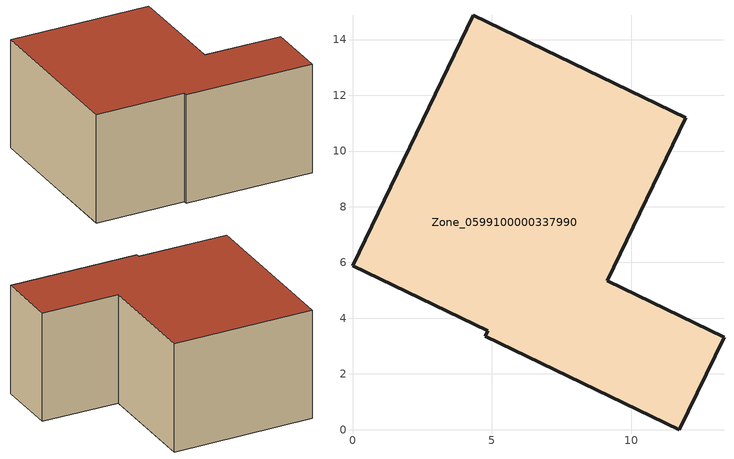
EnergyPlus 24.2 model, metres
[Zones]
Zone_0599100000337990
 floor ground (C_G): 11.73,0 4.76,3.36 4.85,3.55 0,5.88 4.33,14.87 11.96,11.2 9.14,5.35 13.33,3.32 z4.23
 wall outside (C_F): 4.76,3.36 11.73,0 13.33,3.32 9.14,5.35 11.96,11.2 4.33,14.87 0,5.88 4.85,3.55 4.76,3.36 z4.23:10.85
 roof outside (C_R): 4.33,14.87 0,5.88 4.85,3.55 4.76,3.36 11.73,0 13.33,3.32 9.14,5.35 11.96,11.2 z10.85
[BUILDING]
Pand.0599100000337990: North Axis=0; Terrain=City; Loads Convergence Tolerance Value=0.04; Temperature Convergence Tolerance Value=0.4; Solar Distribution=FullExterior; Maximum Number of Warmup Days=25; Minimum Number of Warmup Days=1
[Site:Location]
Rotterdam.The.Hague.AP_ZH_NLD Design_Conditions: Latitude=51.96; Longitude=4.45; Time Zone=1; Elevation=-4.5
[SITE:GROUNDTEMPERATURE:BUILDINGSURFACE]
18, 18, 18, 18, 18, 18, 18, 18, 18, 18, 18, 18
[MATERIAL] Thermal Absorptance=0.9; Solar Absorptance=0.7; Visible Absorptance=0.7
Name | Roughness | Thickness | Conductivity | Density | Specific Heat
G.TC.1975-1991 | MediumSmooth | 0.15 | 0.288461 | 540 | 1210
F.TC.1975-1991 | Rough | 0.3 | 0.230769 | 1920 | 840
R.TC.1975-1991 | MediumRough | 0.2 | 0.153846 | 1500 | 1000
[CONSTRUCTION]
C_G: G.TC.1975-1991
C_F: F.TC.1975-1991
C_R: R.TC.1975-1991
[ZONE]
Zone_0599100000337990: Type=1; Multiplier=1; Ceiling Height=Autocalculate; Volume=Autocalculate; Floor Area=autocalculate; Part of Total Floor Area=Yes
[ZONEINFILTRATION:DESIGNFLOWRATE]
Infil_Zone_0599100000337990: Zone or ZoneList or Space or SpaceList=Zone_0599100000337990; Schedule=AlwaysOn; Design Flow Rate Calculation Method=Flow/Area; Flow Rate per Floor Area=0.003; Constant Term Coefficient=1; Temperature Term Coefficient=0; Velocity Term Coefficient=0; Velocity Squared Term Coefficient=0
[HVACTEMPLATE:ZONE:IDEALLOADSAIRSYSTEM]
Zone_0599100000337990: Maximum Heating Supply Air Temperature=50; Minimum Cooling Supply Air Temperature=13; Maximum Heating Supply Air Humidity Ratio=0.0156; Minimum Cooling Supply Air Humidity Ratio=0.0077; Heating Limit=NoLimit; Cooling Limit=NoLimit; Dehumidification Control Type=ConstantSensibleHeatRatio; Cooling Sensible Heat Ratio=0.7; Dehumidification Setpoint=60; Humidification Control Type=None; Humidification Setpoint=30; Outdoor Air Method=None; Outdoor Air Flow Rate per Person=0.00944; Outdoor Air Flow Rate per Zone Floor Area=0; Outdoor Air Flow Rate per Zone=0; Demand Controlled Ventilation Type=None; Outdoor Air Economizer Type=NoEconomizer; Heat Recovery Type=None; Sensible Heat Recovery Effectiveness=0.7; Latent Heat Recovery Effectiveness=0.65
[ZONECONTROL:THERMOSTAT]
ThermostatControl_Zone_0599100000337990: Zone or ZoneList=Zone_0599100000337990; Control Type Schedule=DualSetpointControlType; Control 1=Thermostat_Zone_0599100000337990; Temperature Difference Between Cutout And Setpoint=0
[THERMOSTATSETPOINT:DUALSETPOINT]
Thermostat_Zone_0599100000337990: Heating Setpoint Temperature Schedule=HeatingSetpoint_Zone_0599100000337990; Cooling Setpoint Temperature Schedule=CoolingSetpoint_Zone_0599100000337990
[SCHEDULE:COMPACT]
HeatingSetpoint_Zone_0599100000337990: Through: 12/31, For: AllDays, Until: 24:00, 21
CoolingSetpoint_Zone_0599100000337990: Through: 12/31, For: AllDays, Until: 24:00, 24
DualSetpointControlType: Through: 12/31, For: AllDays, Until: 24:00, 4
AlwaysOn: Through: 12/31, For: AllDays, Until: 24:00, 1
